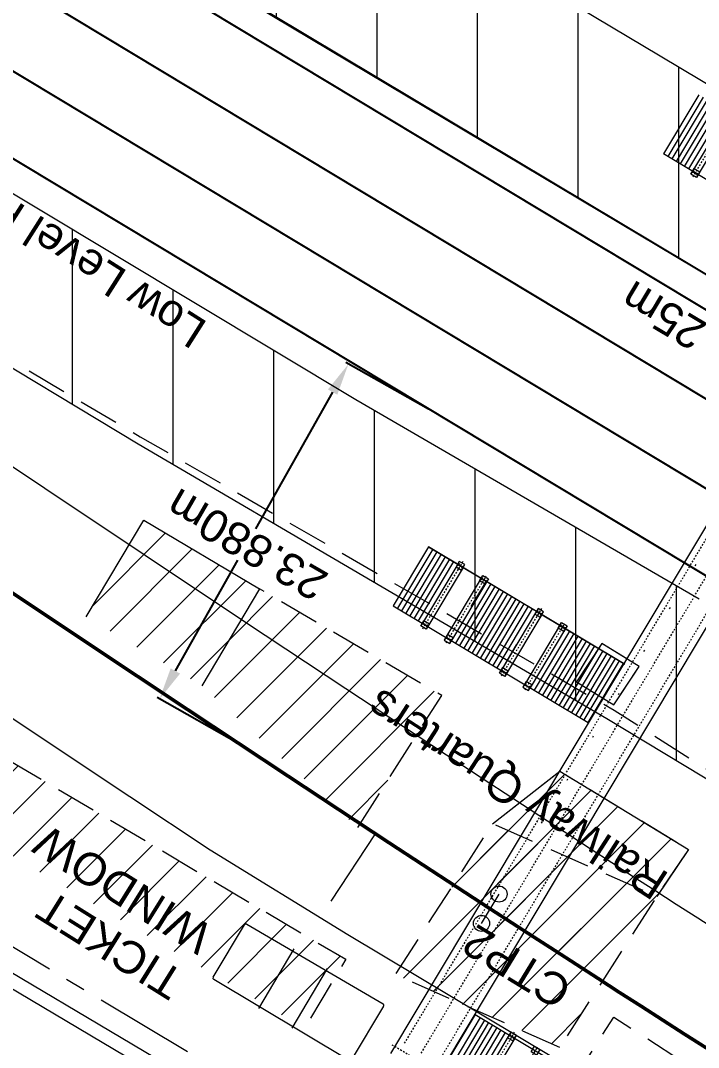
# Model space of a CAD drawing. Header units: metres. Extents: x 560405 to 1249476, y 3385111 to 6787087.
# Drawn here: x 624157.4 to 624199.5, y 3393725 to 3393788.7 of the extents above; entities that cross this region are included whole.
import ezdxf
from ezdxf.enums import TextEntityAlignment as Align

# ---------------------------------------------------------------- set-up
doc = ezdxf.new("R2010")
doc.units = ezdxf.units.M
doc.header["$MEASUREMENT"] = 0
doc.header["$PDSIZE"] = 0.05
for name, pattern in [('ACAD_ISO07W100', [3, 0, -3]), ('CENTER', [2, 1.25, -0.25, 0.25, -0.25]), ('DASHED', [0.75, 0.5, -0.25])]:
    doc.linetypes.add(name, pattern=pattern)
doc.layers.get('Defpoints').update_dxf_attribs({"color": 5, "lineweight": 0})
for name, color, linetype in [('AA_P_CEN_0.05', 2, 'CENTER'), ('AA_P_CON_0.30', 1, 'Continuous'), ('Dimension', 10, 'Continuous'), ('OP-3 CH UP', 7, 'Continuous'), ('Point Code', 7, 'Continuous')]:
    doc.layers.add(name, color=color, linetype=linetype)
for name, color, linetype, lineweight in [('Cardinal_Leader', 10, 'Continuous', 0), ('Compound Wall', 7, 'Continuous', 13), ('DOTED LINE', 7, 'ACAD_ISO07W100', 18), ('Existing Railway Boundary', 7, 'CENTER', 0), ('Govt buliding', 7, 'Continuous', 13), ('Grill', 7, 'Continuous', 13), ('NEW MANDI GOBINDGARH PLATFORM', 1, 'Continuous', 0), ('Platform', 7, 'Continuous', 0), ('Proposed Chainage', 10, 'Continuous', 0), ('PROPOSED DFCC TRACK', 1, 'Continuous', 0), ('PROPOSED FEATURES', 1, 'Continuous', 0), ('Proposed TPTC Chainages', 10, 'Continuous', 0), ('Residential Building Semipucca', 7, 'Continuous', 13), ('STEEL', 5, 'Continuous', 25), ('Subroad Edge', 34, 'Continuous', 0), ('Text', 7, 'Continuous', 0)]:
    doc.layers.add(name, color=color, linetype=linetype, lineweight=lineweight)
doc.styles.add('ARIAL', font='arial.ttf')
doc.styles.get("Standard").update_dxf_attribs({"font": 'arial.ttf'})
doc.styles.add('Style-Arial', font='arial.ttf')
doc.styles.add('Text', font='arial.ttf', dxfattribs={"height": 2})
doc.linetypes.add('F-LINE', pattern='A,0.6,["X",Standard,S=0.3,R=0,X=0,Y=-0.15],0.1', length=0.7)
doc.dimstyles.get("Standard").update_dxf_attribs({"dimtxt": 2.5, "dimasz": 2.5, "dimexe": 0.18, "dimexo": 0.0625, "dimgap": 0.09, "dimtad": 0, "dimtih": 1, "dimtoh": 1, "dimdec": 3, "dimzin": 0, "dimdsep": 46, "dimtxsty": 'Standard', "dimcen": 0.09, "dimaunit": 1, "dimadec": 4, "dimazin": 0, "dimtfac": 1, "dimtdec": 3, "dimtofl": 0, "dimtmove": 0, "dimatfit": 3, "dimfxl": 1, "dimtolj": 1, "dimtzin": 0, "dimarcsym": 0})
doc.dimstyles.new('Standard$0', dxfattribs={"dimscale": 15, "dimtxt": 0.18, "dimasz": 0.18, "dimexe": 0.18, "dimexo": 0.0625, "dimgap": 0.09, "dimtad": 1, "dimtih": 1, "dimtoh": 1, "dimzin": 0, "dimdsep": 46, "dimtxsty": 'Standard', "dimcen": -0.09, "dimclrd": 256, "dimclre": 256, "dimclrt": 256, "dimadec": 0, "dimazin": 0, "dimtfac": 1, "dimtofl": 0, "dimtmove": 0, "dimatfit": 3, "dimfxl": 1, "dimtolj": 1, "dimtzin": 0, "dimlwd": -1, "dimlwe": -1, "dimarcsym": 0})
pattern_1 = [(45, (0, 0), (-1.325825214724776, 1.325825214724777), [])]

# ---------------------------------------------------------------- blocks, each defined once
blk = doc.blocks.new('*D4')
at = {"layer": 'Defpoints', "color": 0, "lineweight": 9, "transparency": 16777216}
for p in [(624177.7460817563, 3393767.406712447), (624182.771316393, 3393764.571724574), (624171.0377023704, 3393743.772988834)]:
    blk.add_point(p, dxfattribs=at)
at = {"layer": 'Dimension', "color": 0, "lineweight": -2, "transparency": 16777216}
for p, q in [((624182.7168813519, 3393764.602434122), (624177.5893088381, 3393767.495155944)), ((624176.7633762391, 3393765.664791132), (624171.9705706284, 3393757.169173571)), ((624166.9951732509, 3393748.349898022), (624170.8779168582, 3393755.232360499)), ((624170.9832673293, 3393743.803698381), (624165.8556948155, 3393746.696420204))]:
    blk.add_line(p, q, dxfattribs=at)
at = {"layer": 'Dimension', "color": 0, "lineweight": 9, "transparency": 16777216}
for points in [[(624176.4730560201, 3393765.828575385), (624177.0536964581, 3393765.50100688), (624177.7460817563, 3393767.406712447)], [(624166.7048530319, 3393748.513682275), (624167.2854934699, 3393748.186113769), (624166.0124677337, 3393746.607976707)]]:
    blk.add_solid(points, dxfattribs=at)
at = {"layer": 'Dimension', "color": 0, "lineweight": 0, "transparency": 16777216, "insert": (624171.4242437438, 3393756.200767035), "char_height": 2, "attachment_point": 5, "rotation": 150}
blk.add_mtext('\\A1;23.880m', dxfattribs=at)
blk = doc.blocks.new('FOB')
at = {"layer": 'AA_P_CEN_0.05', "color": 1, "lineweight": 5, "ltscale": 1.5}
for p, q in [((761055.2361416817, -108347.6818079949, 679537.3685595443), (765931.1721410751, -108347.6818082333, 679537.3685595443)), ((793750.2361416817, -108347.6818079949, 248828.4397731836), (798626.1721410751, -108347.6818082333, 248828.4397731836)), ((761059.7881412506, -110047.6818082333, 679537.3685595443), (765871.180141449, -110047.6818082333, 679537.3685595443)), ((761055.2361421585, -114047.6818079948, 679537.3685595443), (765931.172141552, -114047.6818082333, 679537.3685595443)), ((761059.7881417274, -115747.6818082333, 679537.3685595443), (765871.1801419258, -115747.6818082333, 679537.3685595443)), ((737894.0999679565, -123875.8502066135), (737894.0999674797, -119879.3464143276)), ((737614.7531919479, -126100.7141866684), (742490.6891913414, -126100.7141869068)), ((737619.3051915169, -127800.7141869068), (742430.6971917152, -127800.7141869068))]:
    blk.add_line(p, q, dxfattribs=at)
for points in [[(738394.100001812, -120592.2056999207), (798804.582927227, -120592.205606699)], [(738394.100001812, -121792.2056601048), (798704.5829124451, -121792.2056083679)], [(738394.100001812, -122992.2056996822), (798804.582927227, -122992.2056069374)]]:
    blk.add_lwpolyline(points, dxfattribs=at)
at = {"layer": 'AA_P_CON_0.30', "color": 1, "lineweight": 5}
for p, q in [((765609.5829234123, -106047.6818082333, 679537.3685595443), (761334.5829234123, -106047.6818082333, 679537.3685595443)), ((761334.5829224585, -106047.6818082333, 679537.3685595443), (761334.5829224585, -120147.6818082332, 679537.3685595443)), ((765609.5829234123, -106347.6818082333, 679537.3685595443), (761334.5829234123, -106347.6818082333, 679537.3685595443)), ((765609.5829224586, -120147.6818082333, 679537.3685595443), (765609.5829221478, -106047.6818082333, 679537.3685595443)), ((765609.5829229355, -106047.6818082333, 679537.3685595443), (765609.5829229355, -114330.2734577656, 679537.3685595443)), ((794029.582927227, -120147.6818082333, 248828.4397731836), (794029.582927227, -106047.6818082333, 248828.4397731836)), ((798304.5829272269, -106047.6818082333, 248828.4397731836), (794029.5829234123, -106047.6818082333, 248828.4397731836)), ((798304.5829234123, -106347.6818082333, 248828.4397731836), (794029.5829234123, -106347.6818082333, 248828.4397731836)), ((765609.5829234123, -106647.6818082333, 679537.3685595443), (761334.5829234123, -106647.6818082333, 679537.3685595443)), ((765609.5829234124, -106947.6818082333, 679537.3685595443), (761334.5829234123, -106947.6818082333, 679537.3685595443)), ((798304.5829234123, -106647.6818082333, 248828.4397731836), (794029.5829234123, -106647.6818082333, 248828.4397731836)), ((798304.5829234124, -106947.6818082333, 248828.4397731836), (794029.5829234123, -106947.6818082333, 248828.4397731836)), ((765609.5829234123, -107247.6818082333, 679537.3685595443), (761334.5829234122, -107247.6818082333, 679537.3685595443)), ((765609.5829234122, -107547.6818082333, 679537.3685595443), (761334.5829234122, -107547.6818082333, 679537.3685595443)), ((798304.5829234123, -107247.6818082333, 248828.4397731836), (794029.5829234122, -107247.6818082333, 248828.4397731836)), ((798304.5829234122, -107547.6818082333, 248828.4397731836), (794029.5829234122, -107547.6818082333, 248828.4397731836)), ((765609.5829234122, -107847.6818082333, 679537.3685595443), (761334.5829234122, -107847.6818082333, 679537.3685595443)), ((765609.5829234122, -108147.6818082333, 679537.3685595443), (761334.5829234122, -108147.6818082333, 679537.3685595443)), ((798304.5829234122, -107847.6818082333, 248828.4397731836), (794029.5829234122, -107847.6818082333, 248828.4397731836)), ((798304.5829234122, -108147.6818082333, 248828.4397731836), (794029.5829234122, -108147.6818082333, 248828.4397731836)), ((765609.5829233526, -108547.6818081141, 679537.3685595443), (761334.5829233526, -108547.6818081141, 679537.3685595443)), ((798304.5829233526, -108547.6818081141, 248828.4397731836), (794029.5829233526, -108547.6818081141, 248828.4397731836)), ((765609.5829226971, -109847.6818081141, 679537.3685595443), (761334.5829226971, -109847.6818081141, 679537.3685595443)), ((765609.5829234122, -110247.6818082333, 679537.3685595443), (761334.5829234122, -110247.6818082333, 679537.3685595443)), ((765609.5829229355, -110197.6818079949, 679537.3685595443), (763772.0829224586, -110197.6818082333, 679537.3685595443)), ((765609.5829234123, -110547.6818082333, 679537.3685595443), (761334.5829234122, -110547.6818082333, 679537.3685595443)), ((765609.5829229356, -110847.6818082333, 679537.3685595443), (761334.5829229355, -110847.6818082333, 679537.3685595443)), ((765609.5829229355, -111147.6818082333, 679537.3685595443), (761334.5829229355, -111147.6818082333, 679537.3685595443)), ((765609.5829229355, -111447.6818082333, 679537.3685595443), (761334.5829229355, -111447.6818082333, 679537.3685595443)), ((765609.5829229355, -111747.6818082332, 679537.3685595443), (761334.5829229355, -111747.6818082333, 679537.3685595443)), ((765609.5829229355, -112047.6818082333, 679537.3685595443), (761334.5829229355, -112047.6818082333, 679537.3685595443)), ((765609.5829229356, -112347.6818082333, 679537.3685595443), (761334.5829229355, -112347.6818082333, 679537.3685595443)), ((765609.5829229355, -112647.6818082333, 679537.3685595443), (761334.5829229355, -112647.6818082333, 679537.3685595443)), ((765609.5829229355, -112947.6818082332, 679537.3685595443), (761334.5829229355, -112947.6818082333, 679537.3685595443)), ((765609.5829229355, -113247.6818082332, 679537.3685595443), (761334.5829229355, -113247.6818082333, 679537.3685595443)), ((765609.5829229355, -113547.6818082333, 679537.3685595443), (761334.5829229355, -113547.6818082333, 679537.3685595443)), ((765609.5829234123, -113847.6818082333, 679537.3685595443), (761334.5829234123, -113847.6818082333, 679537.3685595443)), ((763172.0829234123, -113847.6818082333, 679537.3685595443), (761334.5829234123, -113847.6818082333, 679537.3685595443)), ((765609.5829236509, -114247.6818081141, 679537.3685595443), (761334.5829236507, -114247.6818081141, 679537.3685595443)), ((765609.5829224588, -114147.6818082333, 679537.3685595443), (765609.5829224586, -120239.1732282639, 679537.3685595443)), ((765609.5829224586, -115947.6818082333, 679537.3685595443), (761334.5829229355, -115947.6818082333, 679537.3685595443)), ((765569.0178821872, -115547.6818079349, 679537.3685595443), (761433.3795016643, -115547.6818081729, 679537.3685595443)), ((765609.5829224586, -116247.6818082333, 679537.3685595443), (761334.5829229355, -116247.6818082333, 679537.3685595443)), ((765609.5829224585, -116547.6818082332, 679537.3685595443), (761334.5829229355, -116547.6818082333, 679537.3685595443)), ((765609.5829224586, -116847.6818082333, 679537.3685595443), (761334.5829229355, -116847.6818082333, 679537.3685595443)), ((765609.5829224586, -117147.6818082332, 679537.3685595443), (761334.5829229355, -117147.6818082333, 679537.3685595443)), ((765609.5829224586, -117447.6818082332, 679537.3685595443), (761334.5829229355, -117447.6818082333, 679537.3685595443)), ((765609.5829224586, -117747.6818082333, 679537.3685595443), (761334.5829229355, -117747.6818082333, 679537.3685595443)), ((765609.5829224586, -118047.6818082333, 679537.3685595443), (761334.5829229355, -118047.6818082333, 679537.3685595443)), ((765609.5829224586, -118347.6818082333, 679537.3685595443), (761334.5829229355, -118347.6818082333, 679537.3685595443)), ((765609.5829224588, -118647.6818082333, 679537.3685595443), (761334.5829229355, -118647.6818082333, 679537.3685595443)), ((765609.5829224586, -118947.6818082333, 679537.3685595443), (761334.5829229355, -118947.6818082333, 679537.3685595443)), ((765609.5829224588, -119247.6818082333, 679537.3685595443), (761334.5829229355, -119247.6818082333, 679537.3685595443)), ((765609.5829224586, -119547.6818082333, 679537.3685595443), (761334.5829229355, -119547.6818082333, 679537.3685595443)), ((765609.5829224588, -119847.6818082333, 679537.3685595443), (761334.5829229355, -119847.6818082333, 679537.3685595443)), ((798804.582927227, -120167.205606699, 248828.4397731836), (737394.0999736786, -120167.2057011127, 12282.22444085161)), ((761334.5829219818, -120147.6818082333, 679537.3685595443), (765609.5829224586, -120147.6818082333, 679537.3685595443)), ((765609.5829224586, -120147.6818082333, 679537.3685595443), (761334.5829229355, -120147.6818082333, 679537.3685595443)), ((742169.0999732018, -123435.7141866684), (737394.0999736786, -123435.7141866684)), ((738394.1000008583, -123417.2056910992, 16134.11112538249), (798804.582927227, -123417.205606699, 248828.4397731836)), ((742169.0999732018, -123435.7141866684), (742169.0999732018, -132083.3058364391)), ((742169.0999736786, -123800.7141869069), (737894.0999736786, -123800.7141869068)), ((742169.0999736786, -124100.7141869068), (737894.0999736786, -124100.7141869068)), ((742169.0999736786, -124400.7141869068), (737894.0999736786, -124400.7141869068)), ((742169.0999736787, -124700.7141869069), (737894.0999736786, -124700.7141869068)), ((742169.0999736786, -125000.7141869068), (737894.0999736785, -125000.7141869068)), ((742169.0999736785, -125300.7141869069), (737894.0999736785, -125300.7141869068)), ((742169.0999736785, -125600.7141869069), (737894.0999736785, -125600.7141869068)), ((742169.0999736785, -125900.7141869068), (737894.0999736785, -125900.7141869068)), ((742169.0999736189, -126300.7141867876), (737894.0999736189, -126300.7141867876))]:
    blk.add_line(p, q, dxfattribs=at)
for points, elevation in [([(761264.5829224586, -108497.6818082333), (761404.5829229355, -108497.6818079949), (761404.5829224586, -108496.682128191, 0.3699390593250408), (761398.6531462669, -108489.7644248009), (761350.1924757957, -108482.2671749592, -0.3699390593250123), (761338.3329224586, -108468.4317679406), (761338.3329224586, -108226.931848526, -0.3699390593250095), (761350.1924757957, -108213.096441269), (761398.6531462669, -108205.5991916657, 0.3699390593250047), (761404.5829224586, -108198.6814880371), (761404.5829224586, -108197.6818082333), (761264.5829229355, -108197.6818082333), (761264.5829229355, -108198.6814880371, 0.3699390593250825), (761270.5126991272, -108205.5991914273), (761318.9733695984, -108213.096441269, -0.3699390593250124), (761330.8329224586, -108226.931848526), (761330.8329224586, -108468.4317679406, -0.3699390593250095), (761318.9733695984, -108482.2671749592), (761270.5126991272, -108489.7644248009, 0.3699390593250825), (761264.5829229355, -108496.682128191)], 679537.3685595443), ([(765679.5829224586, -108497.6818082333), (765539.5829224586, -108497.6818079949), (765539.5829224586, -108496.682128191, -0.3699390593250408), (765545.5126991272, -108489.7644248009), (765593.9733695984, -108482.2671747208, 0.3699390593250123), (765605.8329224586, -108468.4317679406), (765605.8329224586, -108226.9318482876, 0.3699390593250095), (765593.9733700752, -108213.0964415074), (765545.5126991272, -108205.5991916657, -0.3699390593250047), (765539.5829224586, -108198.6814882756), (765539.5829229355, -108197.6818079949), (765679.5829224586, -108197.6818079949), (765679.5829224586, -108198.6814880371, -0.3699390593250825), (765673.6531462669, -108205.5991914273), (765625.1924753189, -108213.0964415074, 0.3699390593250124), (765613.3329224586, -108226.9318482876), (765613.3329224586, -108468.4317679406, 0.3699390593250095), (765625.1924757957, -108482.2671749592), (765673.6531462669, -108489.7644248009, -0.3699390593250825), (765679.5829224586, -108496.682128191)], 679537.3685595443), ([(793959.5829224586, -108497.6818082333), (794099.5829229355, -108497.6818079949), (794099.5829224586, -108496.682128191, 0.3699390593250408), (794093.6531462669, -108489.7644248009), (794045.1924757957, -108482.2671749592, -0.3699390593250123), (794033.3329224586, -108468.4317679406), (794033.3329224586, -108226.931848526, -0.3699390593250095), (794045.1924757957, -108213.096441269), (794093.6531462669, -108205.5991916657, 0.3699390593250047), (794099.5829224586, -108198.6814880371), (794099.5829224586, -108197.6818082333), (793959.5829229355, -108197.6818082333), (793959.5829229355, -108198.6814880371, 0.3699390593250825), (793965.5126991272, -108205.5991914273), (794013.9733695984, -108213.096441269, -0.3699390593250124), (794025.8329224586, -108226.931848526), (794025.8329224586, -108468.4317679406, -0.3699390593250095), (794013.9733695984, -108482.2671749592), (793965.5126991272, -108489.7644248009, 0.3699390593250825), (793959.5829229355, -108496.682128191)], 248828.4397731836), ([(761264.5829229355, -109897.6818082333), (761404.5829229355, -109897.6818082333), (761404.5829229355, -109898.6814880371, -0.3699390593250408), (761398.6531462669, -109905.5991916657), (761350.1924753189, -109913.096441269, 0.3699390593250123), (761338.3329224586, -109926.9318482876), (761338.3329229355, -110168.4317677021, 0.3699390593250095), (761350.1924757957, -110182.2671749592), (761398.6531462669, -110189.7644245625, -0.3699390593250047), (761404.5829229355, -110196.6821284294), (761404.5829229355, -110197.6818082333), (761264.5829229355, -110197.6818079949), (761264.5829224586, -110196.682128191, -0.3699390593250825), (761270.5126991272, -110189.7644248009), (761318.9733695984, -110182.2671751976, 0.3699390593250124), (761330.8329229355, -110168.4317677021), (761330.8329229355, -109926.9318482876, 0.3699390593250095), (761318.9733700752, -109913.096441269), (761270.5126991272, -109905.5991914273, -0.3699390593250825), (761264.5829229355, -109898.6814880371)], 679537.3685595443), ([(765679.5829224586, -109897.6818082333), (765539.5829229355, -109897.6818079949), (765539.5829229355, -109898.6814880371, 0.3699390593250408), (765545.512699604, -109905.5991914273), (765593.9733695984, -109913.0964415074, -0.3699390593250123), (765605.8329229355, -109926.9318482876), (765605.8329224586, -110168.4317679406, -0.3699390593250095), (765593.9733700752, -110182.2671749592), (765545.512699604, -110189.7644248009, 0.3699390593250047), (765539.5829229355, -110196.6821279526), (765539.5829229355, -110197.6818082333), (765679.5829229355, -110197.6818079949), (765679.5829229355, -110196.682128191, 0.3699390593250825), (765673.6531457901, -110189.7644248009), (765625.1924753189, -110182.2671749592, -0.3699390593250124), (765613.3329229355, -110168.431768179), (765613.3329229355, -109926.9318482876, -0.3699390593250095), (765625.1924753189, -109913.096441269), (765673.6531462669, -109905.5991916657, 0.3699390593250825), (765679.5829229355, -109898.6814880371)], 679537.3685595443), ([(761264.5829229355, -114197.6818082333), (761404.5829234123, -114197.6818079948), (761404.5829229355, -114196.682128191, 0.3699390593250408), (761398.6531467438, -114189.7644248009), (761350.1924762726, -114182.2671749592, -0.3699390593250123), (761338.3329229355, -114168.4317679405), (761338.3329229355, -113926.931848526, -0.3699390593250095), (761350.1924762726, -113913.0964412689), (761398.6531467438, -113905.5991916656, 0.3699390593250047), (761404.5829229355, -113898.6814880371), (761404.5829229355, -113897.6818082333), (761264.5829234123, -113897.6818082333), (761264.5829234123, -113898.6814880371, 0.3699390593250825), (761270.512699604, -113905.5991914272), (761318.9733700752, -113913.0964412689, -0.3699390593250124), (761330.8329229355, -113926.931848526), (761330.8329229355, -114168.4317679405, -0.3699390593250095), (761318.9733700752, -114182.2671749592), (761270.512699604, -114189.7644248009, 0.3699390593250825), (761264.5829234123, -114196.682128191)], 679537.3685595443), ([(765679.5829229355, -114197.6818082333), (765539.5829229355, -114197.6818079948), (765539.5829229355, -114196.682128191, -0.3699390593250408), (765545.512699604, -114189.7644248009), (765593.9733700752, -114182.2671747208, 0.3699390593250123), (765605.8329229355, -114168.4317679405), (765605.8329229355, -113926.9318482876, 0.3699390593250095), (765593.9733705521, -113913.0964415073), (765545.512699604, -113905.5991916656, -0.3699390593250047), (765539.5829229355, -113898.6814882755), (765539.5829234123, -113897.6818079948), (765679.5829229355, -113897.6818079948), (765679.5829229355, -113898.6814880371, -0.3699390593250825), (765673.6531467438, -113905.5991914272), (765625.1924757957, -113913.0964415073, 0.3699390593250124), (765613.3329229355, -113926.9318482876), (765613.3329229355, -114168.4317679405, 0.3699390593250095), (765625.1924762726, -114182.2671749592), (765673.6531467438, -114189.7644248009, -0.3699390593250825), (765679.5829229355, -114196.682128191)], 679537.3685595443), ([(761264.5829234123, -115597.6818082333), (761404.5829234123, -115597.6818082333), (761404.5829234123, -115598.6814880371, -0.3699390593250408), (761398.6531467438, -115605.5991916656), (761350.1924757957, -115613.0964412689, 0.3699390593250123), (761338.3329229355, -115626.9318482876), (761338.3329234123, -115868.4317677021, 0.3699390593250095), (761350.1924762726, -115882.2671749592), (761398.6531467438, -115889.7644245625, -0.3699390593250047), (761404.5829234123, -115896.6821284294), (761404.5829234123, -115897.6818082333), (761264.5829234123, -115897.6818079948), (761264.5829229355, -115896.682128191, -0.3699390593250825), (761270.512699604, -115889.7644248009), (761318.9733700752, -115882.2671751976, 0.3699390593250124), (761330.8329234123, -115868.4317677021), (761330.8329234123, -115626.9318482876, 0.3699390593250095), (761318.9733705521, -115613.0964412689), (761270.512699604, -115605.5991914272, -0.3699390593250825), (761264.5829234123, -115598.6814880371)], 679537.3685595443), ([(765679.5829229355, -115597.6818082333), (765539.5829234123, -115597.6818079948), (765539.5829234123, -115598.6814880371, 0.3699390593250408), (765545.5127000809, -115605.5991914272), (765593.9733700752, -115613.0964415073, -0.3699390593250123), (765605.8329234123, -115626.9318482876), (765605.8329229355, -115868.4317679405, -0.3699390593250095), (765593.9733705521, -115882.2671749592), (765545.5127000809, -115889.7644248009, 0.3699390593250047), (765539.5829234123, -115896.6821279526), (765539.5829234123, -115897.6818082333), (765679.5829234123, -115897.6818079948), (765679.5829234123, -115896.682128191, 0.3699390593250825), (765673.6531462669, -115889.7644248009), (765625.1924757957, -115882.2671749592, -0.3699390593250124), (765613.3329234123, -115868.4317681789), (765613.3329234123, -115626.9318482876, -0.3699390593250095), (765625.1924757957, -115613.0964412689), (765673.6531467438, -115605.5991916656, 0.3699390593250825), (765679.5829234123, -115598.6814880371)], 679537.3685595443)]:
    blk.add_lwpolyline(points, format="xyb", close=True, dxfattribs=dict(at, elevation=elevation))
blk.add_lwpolyline([(742239.0999727249, -126250.7141869068), (742099.0999727249, -126250.7141866684), (742099.0999727249, -126249.7145068646, -0.3699390593250408), (742105.0297493935, -126242.7968034745), (742153.4904198647, -126235.2995533943, 0.3699390593250123), (742165.3499727249, -126221.4641466141), (742165.3499727249, -125979.9642269612, 0.3699390593250095), (742153.4904203415, -125966.1288201809), (742105.0297493935, -125958.6315703392, -0.3699390593250047), (742099.0999727249, -125951.7138669491), (742099.0999732018, -125950.7141866684), (742239.0999727249, -125950.7141866684), (742239.0999727249, -125951.7138667107, -0.3699390593250825), (742233.1701965332, -125958.6315701008), (742184.7095255852, -125966.1288201809, 0.3699390593250124), (742172.8499727249, -125979.9642269612), (742172.8499727249, -126221.4641466141, 0.3699390593250095), (742184.709526062, -126235.2995536328), (742233.1701965332, -126242.7968034745, -0.3699390593250825), (742239.0999727249, -126249.7145068646)], format="xyb", close=True, dxfattribs=at)
at = {"layer": 'STEEL', "color": 1, "lineweight": 5}
for points, elevation in [([(761534.5829224586, -108547.6818082333), (761134.5829229355, -108547.6818079949), (761134.5829224586, -108147.6818082333), (761534.5829229355, -108147.6818082333)], 679537.3685595443), ([(765409.5829229355, -108547.6818079949), (765809.5829224586, -108547.6818082333), (765809.5829229355, -108147.6818082333), (765409.5829224586, -108147.6818082333)], 679537.3685595443), ([(794229.5829224586, -108547.6818082333), (793829.5829229355, -108547.6818079949), (793829.5829224586, -108147.6818082333), (794229.5829229355, -108147.6818082333)], 248828.4397731836), ([(761534.5829224586, -109847.6818082333), (761134.5829229355, -109847.6818079949), (761134.5829224586, -110247.6818082333), (761534.5829224586, -110247.6818079949)], 679537.3685595443), ([(765409.5829224586, -109847.6818082333), (765809.5829229355, -109847.6818079949), (765809.5829229355, -110247.6818082333), (765409.5829224586, -110247.6818082333)], 679537.3685595443), ([(761534.5829229355, -114247.6818082333), (761134.5829234123, -114247.6818079948), (761134.5829229355, -113847.6818082333), (761534.5829234123, -113847.6818082333)], 679537.3685595443), ([(765409.5829234123, -114247.6818079948), (765809.5829229355, -114247.6818082333), (765809.5829234123, -113847.6818082333), (765409.5829229355, -113847.6818082333)], 679537.3685595443), ([(761534.5829229355, -115547.6818082333), (761134.5829234123, -115547.6818079948), (761134.5829229355, -115947.6818082333), (761534.5829229355, -115947.6818079948)], 679537.3685595443), ([(765409.5829229355, -115547.6818082333), (765809.5829234123, -115547.6818079948), (765809.5829234123, -115947.6818082333), (765409.5829229355, -115947.6818082333)], 679537.3685595443)]:
    blk.add_lwpolyline(points, close=True, dxfattribs=dict(at, elevation=elevation))
for points in [[(741969.0999732018, -126300.7141866684), (742369.0999727249, -126300.7141869068), (742369.0999732018, -125900.7141869068), (741969.0999727249, -125900.7141869068)], [(741969.0999727249, -127600.7141869068), (742369.0999732018, -127600.7141866684), (742369.0999732018, -128000.7141869068), (741969.0999727249, -128000.7141869068)]]:
    blk.add_lwpolyline(points, close=True, dxfattribs=at)
blk = doc.blocks.new('IR YARD GVG SURVEY DATA')
at = {"layer": 'Point Code'}
for points in [[(467.6496103111619, -301.866254192089), (427.1227922331506, -277.4377015407768), (418.4099080002667, -272.1836949850393), (410.1045325289456, -267.2197280222442), (403.515387931736, -263.263961283004), (394.6992683585562, -257.9965275706503), (386.004969568909, -252.7974097721962), (377.3042590739649, -247.5810631991004), (364.8640687515467, -240.168864791914), (361.7940432736493, -238.3374724998542), (355.0162191144847, -234.2833804666792), (346.1260322494792, -228.9367470988745), (338.3954696816083, -224.2847900101639), (327.5870928495417, -217.7978238611768), (288.3266876242618, -194.1322987631678), (232.3654666502473, -160.4596474803245), (-42.457944913506, 4.860599313316868), (-275.0407789099891, 144.9144003323346), (-381.883533657284, 209.2644344453909), (-440.2677551729898, 244.5342453941082), (-468.8268857150685, 261.6845632153928)], [(469.59662819951, -308.5986517633875), (418.0004446375572, -277.6348456804273), (393.5273563146798, -262.9309721758385), (385.0562953778223, -257.8288366241591), (376.2976407405612, -252.5805431762125), (367.5535959162706, -247.3370964195466), (358.8191394733252, -242.0937824080071), (349.728335489501, -236.6197789354667), (341.1100180816398, -231.4411491755618), (332.6588099496242, -226.3503659383037), (324.1754077804134, -221.2742638191098), (315.4675063928215, -216.0447026537136), (291.60617584411, -201.7418365160161), (286.5175081846273, -198.6022091253867), (229.6975189846754, -164.5756109892135), (-44.93120048456618, 0.80944272703141), (-277.5737469796792, 140.8444503059364), (-386.4566428520636, 206.4833873087807), (-446.0607546468921, 242.2842125915448), (-475.4482587726435, 259.7013111621523)], [(-359.3354392615492, 201.2627382829181), (-273.1670392615833, 149.3025382828295), (-39.86140494307722, 8.859179099788264), (234.7000894166582, -156.3659573177312), (263.0199726301303, -173.3729875596994), (284.7383687254942, -186.5799437916018)], [(-370.4281217708756, 191.2172618827545), (-335.7304330617336, 170.3427807513098), (-281.3252116281805, 137.6737072430214), (-47.26612189537127, -3.176565798414998), (226.8052421017836, -168.2143022085505), (266.8576095613603, -192.4391822710227)]]:
    blk.add_lwpolyline(points, dxfattribs=at)
blk = doc.blocks.new('*D767')
at = {"layer": 'Defpoints', "color": 0, "lineweight": 9, "transparency": 16777216}
for p in [(624205.0130295529, 3393765.810563607), (624203.6795857112, 3393763.580457581, 187.248544704169), (624206.4685794299, 3393761.911921092, 187.2485447054944)]:
    blk.add_point(p, dxfattribs=at)
at = {"layer": 'Dimension', "color": 0, "lineweight": -2, "transparency": 16777216}
for p, q in [((624203.2964769051, 3393766.836939272), (624201.5799242574, 3393767.863314939)), ((624203.7116599508, 3393763.634099851), (624205.1054033629, 3393765.965053345)), ((624206.5006536695, 3393761.965563362), (624207.8948013308, 3393764.297192939)), ((624209.5189801685, 3393763.116327534), (624211.2355328163, 3393762.089951869))]:
    blk.add_line(p, q, dxfattribs=at)
at = {"layer": 'Dimension', "color": 0, "lineweight": 9, "transparency": 16777216}
for points in [[(624203.1254142941, 3393766.550847164), (624203.4675395162, 3393767.123031381), (624205.0130295529, 3393765.810563607)], [(624209.3479175575, 3393762.830235426), (624209.6900427795, 3393763.402419643), (624207.8024275207, 3393764.142703201)]]:
    blk.add_solid(points, dxfattribs=at)
at = {"layer": 'Dimension', "color": 0, "lineweight": 0, "transparency": 16777216, "insert": (624198.297901355, 3393769.825729809), "char_height": 2, "attachment_point": 5, "rotation": 149.1235960345507}
blk.add_mtext('\\A1;3.25m', dxfattribs=at)

msp = doc.modelspace()

# ---------------------------------------------------------------- hatches: boundary and pattern name
at = {"layer": 'Govt buliding', "linetype": 'ByBlock', "lineweight": 9, "ltscale": 5}
h = msp.add_hatch(dxfattribs=at)
h.set_pattern_fill('ANSI31', color=3, scale=15)
h.set_pattern_definition(pattern_1)
h.paths.add_polyline_path([(624161.4588399822, 3393751.711212243), (624165.0415818911, 3393757.723079563), (624172.2167709162, 3393753.447061971), (624168.6340290072, 3393747.43519465)])
h = msp.add_hatch(dxfattribs=at)
h.set_pattern_fill('ANSI31', color=3, scale=15)
h.set_pattern_definition(pattern_1)
h.paths.add_polyline_path([(624135.6107398212, 3393749.424935068), (624138.1979273079, 3393753.702263271), (624177.5864305667, 3393730.448724996), (624174.9992430798, 3393726.171396794)])
h = msp.add_hatch(dxfattribs=at)
h.set_pattern_fill('ANSI31', color=3, scale=15)
h.set_pattern_definition(pattern_1)
edge = h.paths.add_edge_path()
edge.add_line((624178.3285200602, 3393738.626793837), (624183.5406311286, 3393746.826653116))
edge.add_line((624183.5406311286, 3393746.826653116), (624172.2167709162, 3393753.447061971))
edge.add_line((624178.3285200602, 3393738.626793837), (624168.6340290072, 3393747.43519465))
h = msp.add_hatch(dxfattribs=at)
h.set_pattern_fill('ANSI31', color=3, scale=15)
h.set_pattern_definition(pattern_1)
h.paths.add_polyline_path([(624190.8672499086, 3393724.979555383), (624180.6671546145, 3393729.491781317), (624186.7010494514, 3393738.867422226), (624196.9005757818, 3393734.354312441)])
edge = h.paths.add_edge_path()
edge.add_line((624186.7010494514, 3393738.867422226), (624190.8736900929, 3393742.128927755))
edge.add_line((624190.8736900929, 3393742.128927755), (624198.875902499, 3393737.272104523))
edge.add_line((624198.875902499, 3393737.272104523), (624196.9005757818, 3393734.354312441))
h = msp.add_hatch(dxfattribs=at)
h.set_pattern_fill('ANSI31', color=3, scale=15)
h.set_pattern_definition(pattern_1)
h.paths.add_polyline_path([(624190.8672499086, 3393724.979555383), (624180.6671546145, 3393729.491781317), (624186.7010494514, 3393738.867422226), (624196.9005757818, 3393734.354312441)])
at = {"layer": 'NEW MANDI GOBINDGARH PLATFORM', "lineweight": 15}
h = msp.add_hatch(dxfattribs=at)
h.set_pattern_fill('ANSI31', scale=50, angle=45)
h.set_pattern_definition([(90, (-151.732866843231, -401.3383725048043), (-6.25, 1.332267629550188e-15), [])])
h.paths.add_polyline_path([(624080.9066832295, 3393844.431060526), (624085.9908186857, 3393852.843895578), (624164.835474844, 3393805.788220848), (624197.1015057397, 3393786.541001903), (624287.9071390298, 3393732.373945813), (624308.4014134025, 3393720.14877355), (624386.8264885298, 3393673.366924347), (624415.8004112224, 3393655.956738865), (624414.7881975697, 3393654.2892653), (624455.497389335, 3393629.67291622), (624453.9066386103, 3393626.864199406), (624467.0510828233, 3393620.349033409), (624478.3655394063, 3393613.54193418), (624477.3227456087, 3393611.773956734), (624486.6934427962, 3393606.090207872), (624547.2862981042, 3393569.890781783), (624560.2822219449, 3393562.057185983), (624557.4590399133, 3393557.410190291), (624537.1710187498, 3393569.714984138), (624503.8135073886, 3393589.781460938), (624452.9204212007, 3393620.411556695), (624406.5628815519, 3393648.311247085), (624375.0010767427, 3393667.364057216), (624350.085500169, 3393682.418168243), (624316.1064436509, 3393703.055321274), (624302.2557063941, 3393711.435679267), (624275.6091233423, 3393727.621993571), (624237.7577297242, 3393750.400350655), (624153.7724994727, 3393800.498923981), (624113.7674926795, 3393824.661394569)])
h = msp.add_hatch(dxfattribs=at)
h.set_pattern_fill('ANSI31', scale=50, angle=45)
h.set_pattern_definition([(90, (-251.891050261911, -273.0517975003459), (-6.25, 1.332267629550188e-15), [])])
h.paths.add_polyline_path([(624531.0563110168, 3393545.209085765), (624534.126806421, 3393550.880961797), (624527.8673639194, 3393554.664597714), (624502.8936398631, 3393569.715485753), (624461.8899023569, 3393594.330464232), (624339.8563471317, 3393668.192406788), (624320.7852161267, 3393679.698453534), (624281.8522520629, 3393703.193872817), (624262.6294389664, 3393714.772735546), (624227.0881543352, 3393736.191537027), (624199.5250948049, 3393752.812691549), (624178.1974745846, 3393765.183559968), (624123.5677080745, 3393798.001830291), (624114.1252897602, 3393803.765354143), (624077.3448198113, 3393825.836372982), (624070.3440245881, 3393829.888652282), (624067.9669187015, 3393825.977399806), (624089.0533751984, 3393813.418959396), (624112.5368781233, 3393798.959651568), (624144.1750524866, 3393779.949752233), (624142.0144328437, 3393776.11632626), (624164.6781663595, 3393762.452860814), (624193.7862760259, 3393745.408974888), (624207.1144938349, 3393737.364828542), (624219.9599898973, 3393729.629795988), (624244.6521713734, 3393714.747829717), (624256.7934944996, 3393707.423582429), (624269.6295742925, 3393699.674186509), (624277.5418253167, 3393694.897404028), (624276.664963599, 3393693.328089886), (624276.8290509454, 3393693.236405303), (624289.6380294989, 3393685.608475956), (624290.963565363, 3393687.274441509), (624298.3125943361, 3393682.852420005), (624297.7761449645, 3393681.899936589), (624323.4866933323, 3393666.337570079), (624329.8275222398, 3393662.741726443), (624362.6205101281, 3393642.931722201), (624372.0093913946, 3393637.505131432), (624370.3169904641, 3393634.158728528), (624380.4796027936, 3393632.492476434), (624381.4659639295, 3393634.176050988), (624451.8694660156, 3393594.192722301), (624449.8440797535, 3393591.133705121), (624499.8910332065, 3393563.879459414)])

# ---------------------------------------------------------------- linework, layer by layer
at = {"color": 0, "lineweight": 9}
msp.add_lwpolyline([(624408.4012817801, 3393647.204829497), (624383.5377652631, 3393662.210742742), (624362.5432884558, 3393674.891112729), (624342.9948007656, 3393686.724698903), (624326.8801505232, 3393696.511918948), (624296.61342116, 3393714.863053126), (624279.1944226288, 3393725.444124048), (624227.2370784527, 3393756.676092444), (624136.033990894, 3393811.21273773), (624080.9066832295, 3393844.431060526), (624074.4497583272, 3393850.052316845)], dxfattribs=at)
at = {"layer": 'Cardinal_Leader', "linetype": 'Continuous', "lineweight": 13}
msp.add_line((624186.0116258316, 3393732.678447608), (624187.099701912, 3393734.499206147), dxfattribs=at)
for centre in [(624187.099701912, 3393734.499206147), (624186.0116258316, 3393732.678447608)]:
    msp.add_circle(centre, 0.5, dxfattribs=at)
at = {"layer": 'Compound Wall', "lineweight": 20, "flags": 128}
msp.add_lwpolyline([(624104.1917986468, 3393762.76232004), (624104.0963846996, 3393761.493401879), (624107.7505491377, 3393759.242018094), (624128.8204400201, 3393746.239050884), (624190.8110837535, 3393709.452100773)], dxfattribs=at)
at = {"layer": 'Compound Wall', "flags": 128}
msp.add_lwpolyline([(624104.1917986468, 3393762.76232004), (624104.0963846996, 3393761.493401879), (624107.7505491377, 3393759.242018094), (624128.8204400201, 3393746.239050884), (624190.8110837535, 3393709.452100773)], dxfattribs=at)
at = {"layer": 'Compound Wall', "color": 3, "linetype": 'DASHED', "lineweight": 18, "ltscale": 5, "flags": 128}
for points in [[(624178.3285200602, 3393738.626793837), (624183.5406311286, 3393746.826653116), (624172.2167709162, 3393753.447061971)], [(624186.7010494514, 3393738.867422226), (624190.8736900929, 3393742.128927755), (624198.875902499, 3393737.272104523), (624196.9005757818, 3393734.354312441)]]:
    msp.add_lwpolyline(points, dxfattribs=at)
at = {"layer": 'Compound Wall', "color": 3, "linetype": 'ByBlock', "lineweight": 18, "ltscale": 5, "flags": 128}
msp.add_lwpolyline([(624186.7010494514, 3393738.867422226), (624190.8736900929, 3393742.128927755), (624198.875902499, 3393737.272104523), (624196.9005757818, 3393734.354312441)], dxfattribs=at)
at = {"layer": 'Compound Wall', "color": 3, "linetype": 'DASHED', "lineweight": 18, "ltscale": 5}
msp.add_3dface([(624194.2343005047, 3393746.249247121), (624195.7992815918, 3393748.62597429), (624193.4857912186, 3393750.05583921), (624191.9172143687, 3393747.673651057)], dxfattribs=at)
at = {"layer": 'DOTED LINE', "color": 1, "linetype": 'ACAD_ISO07W100', "lineweight": 18}
msp.add_line((624186.5556637518, 3393733.588826956), (624275.5967811336, 3393882.50483391), dxfattribs=at)
at = {"layer": 'Existing Railway Boundary', "color": 36, "lineweight": 20, "ltscale": 5, "flags": 128}
msp.add_lwpolyline([(628955.3902732739, 3390792.723058028), (628931.5932907688, 3390806.500385017), (628894.0251022318, 3390836.995460028), (628805.3605320965, 3390890.975840149), (628763.1272062728, 3390916.934344674), (628721.407680707, 3390942.833331648), (628634.7682703518, 3390998.531336348), (628587.0910100004, 3391026.34260588), (628541.4721039116, 3391053.725168994), (628498.5869052905, 3391079.416409865), (628461.1936186409, 3391101.046613703), (628391.2270557452, 3391146.468232693), (628362.6236881403, 3391162.497294814), (628324.6396915168, 3391185.704854191), (628291.5767387678, 3391211.693334398), (628254.0780513309, 3391235.940269683), (628157.3612442815, 3391308.276656791), (628174.1002400358, 3391326.914282284), (628137.3570469138, 3391356.976130079), (627964.1475777351, 3391459.192332326), (627842.8937228112, 3391531.911468493), (627628.813813142, 3391662.215341115), (627542.6631218893, 3391714.392008408), (627424.9352329314, 3391785.370483662), (627222.9647924902, 3391909.273647795), (627204.5724904332, 3391920.639434029), (627188.7439894937, 3391930.178356955), (627172.9334215028, 3391939.706449563), (627156.2431456054, 3391949.76741637), (627139.5672462361, 3391959.819706094), (627123.6009795272, 3391969.411332748), (627107.6038399794, 3391979.021510864), (627094.8625704406, 3391986.712295489), (627082.1497442682, 3391994.385911074), (627065.7487619667, 3392004.258619886), (627049.3374702415, 3392014.137529942), (627032.6946085171, 3392024.147551132), (627016.0308711323, 3392034.170143878), (627000.420376913, 3392043.594052591), (626984.8328991623, 3392053.004049046), (626968.8891239612, 3392062.606432878), (626952.936336905, 3392072.214232735), (626935.7843826492, 3392082.528199357), (626918.6204792075, 3392092.849216555), (626911.602771725, 3392097.064514985), (626893.0809070546, 3392108.224601378), (626874.5706362354, 3392119.377721166), (626856.226800214, 3392130.433638213), (626837.8855219207, 3392141.48806134), (626820.3864412948, 3392152.027365282), (626802.8816263428, 3392162.570027599), (626783.4723509828, 3392174.252045597), (626764.0576662605, 3392185.93738366), (626746.1558024856, 3392196.711944656), (626728.25434483, 3392207.486260921), (626707.0601494851, 3392220.25719126), (626685.874617161, 3392233.022905185), (626648.9407838711, 3392255.255342558), (626610.671178175, 3392278.267601481), (626591.3871420465, 3392289.886470919), (626572.118404023, 3392301.496121166), (626553.8402404673, 3392312.490434418), (626535.5662733016, 3392323.482259882), (626522.8302868225, 3392331.10614821), (626502.0043314074, 3392343.702367709), (626484.7028372803, 3392354.080706529), (626467.0127445202, 3392364.771699431), (626449.284922556, 3392375.422128885), (626424.4420362402, 3392390.265280942), (626407.8647357449, 3392400.313634203), (626390.2842771373, 3392410.98362246), (626378.1904482294, 3392418.107321328), (626367.3818835471, 3392424.678159119), (626356.7584849813, 3392431.135491002), (626339.0548309191, 3392441.712642831), (626324.6325456513, 3392450.484461834), (626311.6182312528, 3392458.312927658), (626290.6127620962, 3392470.99309603), (626276.241793642, 3392479.644590152), (626252.5580761821, 3392493.964849103), (626233.8146211812, 3392505.246747532), (626215.054065092, 3392516.538939379), (626191.0882038466, 3392530.957724651), (626167.1186344044, 3392545.378731335), (626148.2507515505, 3392556.739669695), (626129.3894809322, 3392568.096655732), (626109.0675594844, 3392580.324070476), (626088.7403675024, 3392592.55459393), (626063.7845793149, 3392607.596163199), (626038.8416406431, 3392622.63000052), (626017.6425292065, 3392635.418185332), (625996.4509185355, 3392648.201604738), (625974.9359047018, 3392661.160212598), (625952.8751190196, 3392674.488802433), (625933.5371605121, 3392686.104510253), (625914.1589659199, 3392697.744387005), (625896.1454672009, 3392708.614764886), (625885.6622147305, 3392714.935025863), (625875.1898497081, 3392721.248586014), (625871.6088065823, 3392723.397883732), (625854.6292729989, 3392733.620205564), (625837.6635911227, 3392743.834208629), (625819.8658659357, 3392754.563131441), (625802.09270596, 3392765.277202951), (625784.0738114975, 3392776.097383261), (625766.027885956, 3392786.933815166), (625747.7802281049, 3392797.925818165), (625729.6331488248, 3392808.856651852), (625710.0130936312, 3392820.4000634), (625690.2406369286, 3392832.033081949), (625670.557112395, 3392843.821259058), (625650.9098479383, 3392855.588122765), (625631.8821292638, 3392867.060174603), (625612.8814696783, 3392878.515923284), (625595.4116156301, 3392889.056968671), (625577.9617409202, 3392899.585960442), (625560.9769649641, 3392909.798433078), (625543.9664864696, 3392920.026267886), (625527.0929393494, 3392930.202454609), (625510.2316737374, 3392940.371314832), (625492.2072369083, 3392951.250106034), (625474.188702711, 3392962.125336059), (625459.4134822922, 3392971.043885786), (625444.6385447177, 3392979.96226348), (625429.7391924019, 3392988.965470577), (625414.8650904412, 3392997.953428239), (625398.0893746738, 3393008.047968151), (625381.2877988192, 3393018.158061214), (625364.4876137333, 3393028.294321326), (625347.666807639, 3393038.443073131), (625341.4954036948, 3393042.196158622), (625336.6811458175, 3393045.148786399), (625324.975767858, 3393052.185398954), (625313.1706258499, 3393059.28198675), (625305.1662410959, 3393064.122010302), (625297.2032297447, 3393068.937166527), (625281.7487516811, 3393078.235431037), (625266.3026761316, 3393087.553947532), (625250.5827399951, 3393097.000154667), (625234.857644122, 3393106.474794557), (625220.962924009, 3393114.844075147), (625207.0756008336, 3393123.208876482), (625191.9733925246, 3393132.282352041), (625166.0786456075, 3393147.773257642), (625153.4580794208, 3393156.058067555), (625151.1140306528, 3393150.701806309), (625147.8866064136, 3393153.755109538), (625116.7003176456, 3393173.328725581), (625093.3281009087, 3393188.004102509), (625071.1556376488, 3393203.04771609), (625055.715686105, 3393212.822521503), (625027.3996751768, 3393228.609579806), (625007.6824612496, 3393240.566858056), (624979.824988589, 3393257.460702856), (624954.8894415741, 3393272.582579359), (624917.8619030291, 3393296.908772878), (624917.926044002, 3393297.735427822), (624854.2544398054, 3393338.380601088), (624790.171427503, 3393374.110708836), (624761.6212498709, 3393391.194653209), (624742.873096604, 3393402.413231659), (624713.9783118643, 3393419.703383108), (624678.9616708527, 3393441.619632704), (624667.4094892285, 3393431.60046909), (624566.1173146247, 3393492.840190136), (624519.8877592165, 3393520.939082446), (624450.2812852944, 3393561.729595911), (624447.0221203492, 3393556.338133974), (624253.5788529769, 3393673.137691705), (624021.972684709, 3393812.249321262)], dxfattribs=at)
at = {"layer": 'Govt buliding', "color": 3, "linetype": 'ByBlock', "lineweight": 18, "ltscale": 5, "flags": 128}
msp.add_lwpolyline([(624161.4588399822, 3393751.711212243), (624165.0415818911, 3393757.723079563), (624172.2167709162, 3393753.447061971), (624168.6340290072, 3393747.43519465)], dxfattribs=at)
at = {"layer": 'Govt buliding', "color": 3, "linetype": 'DASHED', "lineweight": 18, "ltscale": 5, "flags": 128}
for points in [[(624135.6107398212, 3393749.424935068), (624138.1979273079, 3393753.702263271), (624177.5864305667, 3393730.448724996), (624174.9992430798, 3393726.171396794)], [(624191.5277182508, 3393722.650945122), (624194.2307849057, 3393726.856002352), (624204.0457199779, 3393720.546831688), (624201.342653323, 3393716.341774458)]]:
    msp.add_lwpolyline(points, dxfattribs=at)
msp.add_lwpolyline([(624190.8672499086, 3393724.979555383), (624180.6671546145, 3393729.491781317), (624186.7010494514, 3393738.867422226), (624196.9005757818, 3393734.354312441)], close=True, dxfattribs=at)
at = {"layer": 'Grill', "color": 10, "linetype": 'F-LINE', "lineweight": 13, "ltscale": 5, "flags": 128}
for points in [[(624777.2946276758, 3393405.064134479), (624328.8564055298, 3393656.250616519), (624322.3136873507, 3393659.916101648), (624315.7749482176, 3393663.583387932), (624309.2462950738, 3393667.253072919), (624302.722809053, 3393670.931936054), (624296.2088873492, 3393674.621525811), (624289.706281615, 3393678.324868904), (624283.2167634007, 3393682.044974789), (624276.736590286, 3393685.788031412, -0.01275446457818694), (624190.1042950297, 3393739.034674017), (624183.8381090391, 3393743.125887812), (624177.5881793458, 3393747.235804532), (624171.3472952937, 3393751.36496828), (624165.1135711096, 3393755.510439842), (624158.8850982051, 3393759.669288919), (624152.6574169687, 3393763.840287982), (624146.4349172835, 3393768.016278829), (624140.2118029916, 3393772.196913349), (624017.6744089043, 3393854.530360674), (624011.4483427434, 3393858.712977396), (624005.2182489973, 3393862.894062119), (623998.9779071915, 3393867.073544058), (623992.731690731, 3393871.244240787), (623986.4751254665, 3393875.404901832), (623980.2062823576, 3393879.552564163), (623973.9232516146, 3393883.684247938), (623967.6294238399, 3393887.793509146, 0.004000562040747724), (623940.573756984, 3393905.082649282), (623934.2006406139, 3393909.067831786), (623927.8117117758, 3393913.033796689), (623921.414243359, 3393916.980173814), (623915.0101369027, 3393920.909948273), (623908.6012708783, 3393924.826115411), (623902.1921077274, 3393928.730092206), (623895.777985513, 3393932.62885044), (623889.3645964544, 3393936.523043198), (623855.7286428883, 3393956.943102437)], [(624177.7050018697, 3393731.977118797), (624177.7050018695, 3393731.977118797), (624169.159668705, 3393737.224530751), (624164.1613229347, 3393740.531592376), (624157.9047577521, 3393744.692253367), (624151.6585415301, 3393748.862949935), (624145.4232628281, 3393753.039037412), (624139.190636525, 3393757.221817459), (624132.9624612834, 3393761.405850158), (624010.4242238544, 3393843.73986408), (624004.1990010354, 3393847.921914204), (623997.9739682394, 3393852.099600748), (623991.7513502893, 3393856.267205226), (623985.5228772587, 3393860.426054388), (623979.2891531561, 3393864.571525896), (623973.0482690574, 3393868.700689672), (623966.9319862302, 3393873.086736233), (623960.9522292955, 3393877.65465506, 0.04858971061230374), (623934.0221614751, 3393895.341436047), (623927.6770347548, 3393899.309116304), (623921.2954657832, 3393903.007449674), (623914.9265297981, 3393906.936226129), (623908.4610966014, 3393910.390174909), (623902.0704361316, 3393914.295217459), (623895.5945500452, 3393918.405106327), (623889.1146029518, 3393922.18123635), (623882.6478947328, 3393925.718722278), (623849.0293254206, 3393945.802089728)]]:
    msp.add_lwpolyline(points, format="xyb", dxfattribs=at)
at = {"layer": 'Grill', "color": 3, "linetype": 'DASHED', "lineweight": 18, "ltscale": 5, "flags": 128}
msp.add_lwpolyline([(624144.1750524866, 3393779.949752233), (624142.1352749827, 3393776.316754048), (624164.8108348135, 3393762.894662339), (624194.246094114, 3393745.918622264), (624211.9674402854, 3393734.651968678), (624224.4542467758, 3393727.957449691), (624252.6982355085, 3393710.004998089), (624258.1100124811, 3393707.632840505), (624275.1519107048, 3393696.593659777), (624277.8496660499, 3393695.407310679), (624276.6093803804, 3393693.228612934)], dxfattribs=at)
at = {"layer": 'Grill', "color": 10, "linetype": 'F-LINE', "lineweight": 13, "ltscale": 5, "flags": 128}
msp.add_lwpolyline([(624242.2499432174, 3393691.066402111), (624243.2706845667, 3393692.773531698), (624177.7050018699, 3393731.977118797), (624177.7050018697, 3393731.977118797)], dxfattribs=at)
at = {"layer": 'OP-3 CH UP', "color": 40, "lineweight": 9, "true_color": 0xf8d731}
for radius in [8763.390204008203, 8182.523579919245, 7294.120923781302]:
    msp.add_circle((624059.7714463129, 3393874.418761324), radius, dxfattribs=at)
at = {"layer": 'Platform', "lineweight": 15, "flags": 128}
for points in [[(624080.9066832295, 3393844.431060526), (624085.9908186857, 3393852.843895578), (624164.835474844, 3393805.788220848), (624197.1015057397, 3393786.541001903), (624287.9071390298, 3393732.373945813)], [(624237.7577297242, 3393750.400350655), (624153.7724994727, 3393800.498923981), (624113.7674926795, 3393824.661394569), (624080.9066832295, 3393844.431060526)], [(624199.5250948049, 3393752.812691549), (624178.1974745846, 3393765.183559968), (624123.5677080745, 3393798.001830291), (624114.1252897602, 3393803.765354143), (624077.3448198113, 3393825.836372982), (624066.4027446778, 3393832.195326242), (624064.0256387913, 3393828.284073766), (624089.0533751984, 3393813.418959396), (624112.5368781233, 3393798.959651568), (624144.1750524866, 3393779.949752233), (624142.0144328437, 3393776.11632626), (624164.6781663595, 3393762.452860814), (624193.7862760259, 3393745.408974888), (624207.1144938349, 3393737.364828542)]]:
    msp.add_lwpolyline(points, dxfattribs=at)
at = {"layer": 'Proposed Chainage', "linetype": 'Continuous', "lineweight": 0, "flags": 128}
msp.add_lwpolyline([(624176.6807699604, 3393734.067200075), (624179.4232903626, 3393738.247939464)], dxfattribs=at)
at = {"layer": 'PROPOSED DFCC TRACK', "color": 1, "linetype": 'Continuous', "lineweight": 50, "flags": 128}
msp.add_lwpolyline([(624273.4804040088, 3393680.162439435, -0.01275592841427827), (624186.5556637518, 3393733.588826956), (624180.2756529322, 3393737.689067028), (624174.009172717, 3393741.809867273), (624167.7543091142, 3393745.948280328), (624161.5091644308, 3393750.101346604), (624155.2718198675, 3393754.266119427), (624149.0403398984, 3393758.439662697), (624142.8127765391, 3393762.619048389), (624136.5871320462, 3393766.801381815), (624014.0493163792, 3393849.135112377)], format="xyb", dxfattribs=at)
at = {"layer": 'PROPOSED FEATURES', "lineweight": 20}
for p, q in [((624169.3411157521, 3393729.33264101), (624171.2933466624, 3393732.594100624)), ((624171.4295838583, 3393732.629091422), (624179.8918999117, 3393727.686574387)), ((624177.7815881076, 3393724.160918048), (624169.3755373169, 3393729.195491268)), ((624179.9272559185, 3393727.548842303), (624177.9187597453, 3393724.195326502))]:
    msp.add_line(p, q, dxfattribs=at)
for points in [[(624174.3504405258, 3393731.091405882), (624172.16688974, 3393727.401806608)], [(624176.4190781058, 3393729.882934674), (624174.2286134431, 3393726.181652852)]]:
    msp.add_lwpolyline(points, dxfattribs=at)
for centre, start, end in [((624171.3791498188, 3393732.542740928), 59.71242384243774, 149.096280190607), ((624169.4269189085, 3393729.281281314), 149.0962801896639, 239.0816579796194), ((624179.8414658721, 3393727.600223894), 329.0816579788261, 59.71242384224463)]:
    msp.add_arc(centre, 0.1, start, end, dxfattribs=at)
at = {"layer": 'Residential Building Semipucca'}
msp.add_3dface([(624194.2343005047, 3393746.249247121), (624195.7992815918, 3393748.62597429), (624193.4857912186, 3393750.05583921), (624191.9172143687, 3393747.673651057)], dxfattribs=at)
at = {"layer": 'Subroad Edge', "lineweight": 15, "flags": 128}
msp.add_lwpolyline([(624340.1135721108, 3393634.133855334), (624338.5627792425, 3393634.110232931), (624298.6625006088, 3393653.084027995), (624286.380727128, 3393659.723849822), (624271.7249222208, 3393662.206395567), (624256.9526861369, 3393668.277254276), (624220.9850759426, 3393690.082049182), (624196.067774285, 3393705.091920326), (624167.6023421139, 3393722.213520807), (624128.5355980172, 3393745.416907906), (624107.5367773512, 3393758.566767537), (624066.1689625316, 3393784.013354355)], dxfattribs=at)

# ---------------------------------------------------------------- block references
at = {"layer": 'Point Code'}
msp.add_blockref('IR YARD GVG SURVEY DATA', (624331.075, 3393706.9861), dxfattribs=at)
at = {"layer": 'Text', "xscale": 0.0009999999999999987, "yscale": 0.0009999999999999987, "zscale": 0.0009999999999999987, "rotation": 59.109708915954}
msp.add_blockref('FOB', (623698.6625461965, 3393153.497346084), dxfattribs=at)

# ---------------------------------------------------------------- texts
at = {"layer": 'Govt buliding', "color": 3, "linetype": 'DASHED', "lineweight": 18, "ltscale": 5, "style": 'Text'}
msp.add_text('Railway Quarters', height=2, rotation=147.1566022224015, dxfattribs=at).set_placement((624188.2085814374, 3393740.688657481), align=Align.MIDDLE_CENTER)
at = {"layer": 'PROPOSED FEATURES', "linetype": 'Continuous', "lineweight": 0, "insert": (624168.0440065764, 3393730.126565529), "char_height": 2, "width": 16.62202260561753, "attachment_point": 4, "rotation": 148, "line_spacing_factor": 0.6, "style": 'Style-Arial'}
msp.add_mtext('\\pxsm1;TICKET WINDOW', dxfattribs=at)
at = {"layer": 'Proposed TPTC Chainages', "color": 1, "lineweight": 0, "insert": (624191.2583607673, 3393728.135086515), "char_height": 2, "attachment_point": 4, "rotation": 148.5471775384204, "line_spacing_factor": 0.6, "style": 'ARIAL'}
msp.add_mtext('\\pxsm1;CTP2', dxfattribs=at)
at = {"layer": 'Text'}
msp.add_text('Low Level Platform', height=2, rotation=147.5177979119052, dxfattribs=at).set_placement((624169.0807966184, 3393769.957347345))

# ---------------------------------------------------------------- dimensions: what is measured, and where the dimension line sits
at = {"layer": 'Dimension', "color": 10, "lineweight": 0}
dim = msp.add_linear_dim(base=(624205.0130295529, 3393765.810563607), p1=(624206.4685794301, 3393761.911921092, 187.2485447054944), p2=(624203.6795857112, 3393763.580457582, 187.248544704169), angle=149.1235960345507, dimstyle='Standard$0', override={"dimscale": 1, "dimtxt": 2, "dimasz": 2, "dimtad": 0, "dimpost": 'm', "dimcen": 0.09, "dimclrd": 0, "dimclre": 0, "dimclrt": 0, "dimaunit": 1, "dimadec": 4, "dimtdec": 3, "dimlwd": 65534, "dimlwe": 65534}, dxfattribs=at)
dim.commit()
dim.dimension.update_dxf_attribs({"geometry": '*D767', "text_midpoint": (624198.297901355, 3393769.825729809), "text_rotation": 180})
dim = msp.add_linear_dim(base=(624177.7460817563, 3393767.406712447), p1=(624171.0377023704, 3393743.772988834), p2=(624182.7713163932, 3393764.571724574), angle=60.57046668729842, dimstyle='Standard', override={"dimtxt": 2, "dimasz": 2, "dimdec": 3, "dimpost": 'm'}, dxfattribs=at)
dim.commit()
dim.dimension.update_dxf_attribs({"geometry": '*D4', "text_midpoint": (624171.4242437438, 3393756.200767035), "dimtype": 161, "text_rotation": 150})

doc.saveas('drawing.dxf')
